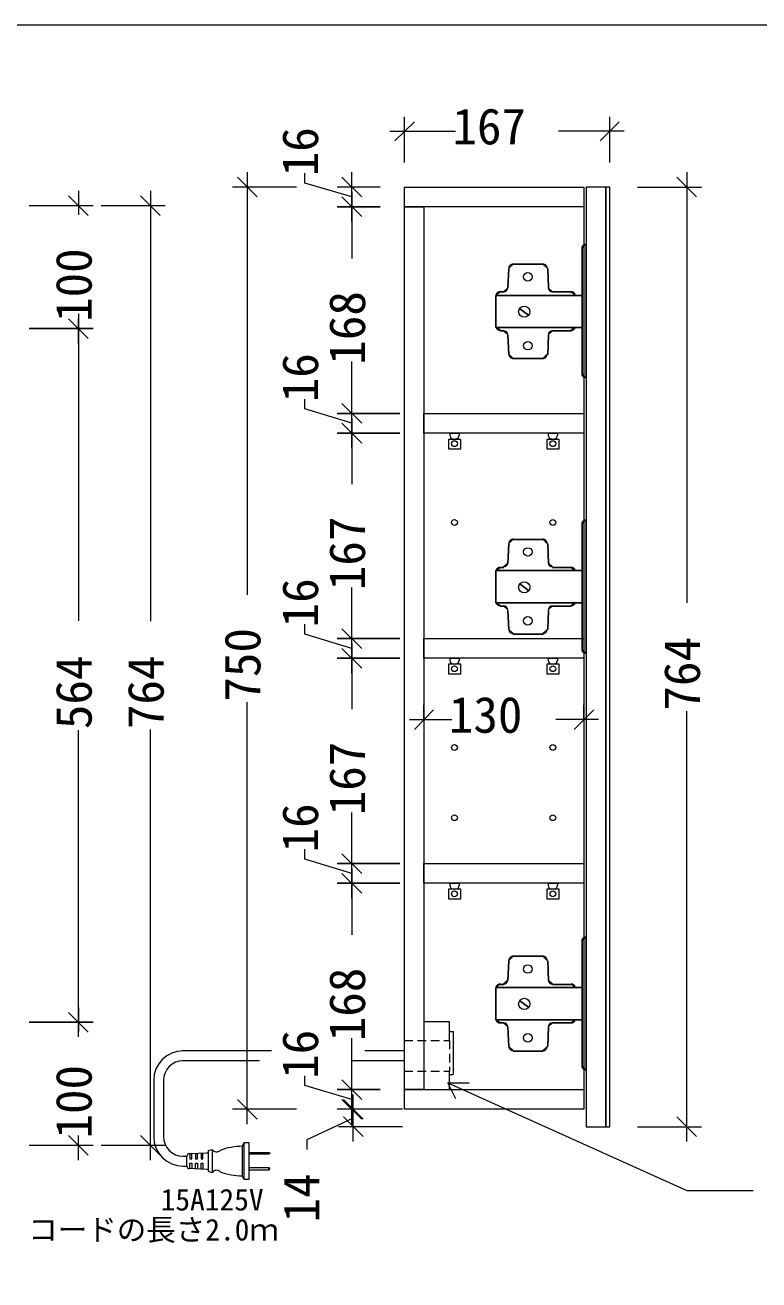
# Model space of a CAD drawing. Units: millimetres, scale not verified. Extents: x -1249 to 1249, y -827 to 827.
# Drawn here: x 151 to 748, y -194 to 827 of the extents above; entities that cross this region are included whole.
import ezdxf
from ezdxf.enums import TextEntityAlignment as Align

# ---------------------------------------------------------------- set-up
doc = ezdxf.new("R2010")
doc.units = ezdxf.units.MM
doc.header["$LTSCALE"] = 6
doc.linetypes.add('DASHED1', pattern=[1.8, 1.2, -0.6])
doc.layers.add('0-0_0', color=8, linetype='Continuous', lineweight=18)
doc.layers.add('0-1', color=7, linetype='Continuous', lineweight=15)
doc.styles.add('ＭＳ ゴシック', font='')
doc.styles.get('ＭＳ ゴシック').set_extended_font_data('MS Gothic')

msp = doc.modelspace()

# ---------------------------------------------------------------- linework, layer by layer
at = {"layer": '0-0_0', "color": 1}
for p, q in [((468.031, 747.939), (452.021, 732.293)), ((460.026, 714.828), (460.026, 751.941)), ((619.031, 732.293), (634.677, 747.939)), ((627.036, 714.828), (627.036, 751.941)), ((448.019, 740.298), (501.506, 740.298)), ((638.68, 740.298), (585.193, 740.298)), ((331.948, 706.823), (331.948, 363.342)), ((417.091, 666.799), (417.091, 706.823)), ((689.62, 706.823), (689.62, 356.793)), ((371.973, 694.816), (319.941, 694.816)), ((339.953, 686.811), (323.944, 702.821)), ((440.014, 694.816), (405.084, 694.816)), ((425.096, 686.811), (409.086, 702.821)), ((649.595, 694.816), (701.627, 694.816)), ((697.625, 686.811), (681.615, 702.821)), ((202.643, 671.728), (186.633, 687.738)), ((194.638, 691.741), (194.638, 672.092)), ((261.224, 671.728), (245.214, 687.738)), ((253.219, 691.741), (253.219, 341.71)), ((417.091, 690.813), (417.091, 636.599)), ((154.614, 679.733), (206.645, 679.733)), ((213.195, 679.733), (265.226, 679.733)), ((194.638, 591.68), (194.638, 342.074)), ((194.638, 567.665), (194.638, 587.314)), ((417.091, 498.697), (417.091, 552.912)), ((417.091, 482.687), (417.091, 522.712)), ((417.091, 506.702), (417.091, 453.215)), ((417.091, 315.677), (417.091, 369.164)), ((417.091, 299.667), (417.091, 339.692)), ((417.091, 323.682), (417.091, 270.195)), ((331.948, -67.1), (331.948, 276.017)), ((483.677, 269.831), (468.031, 253.821)), ((475.672, 261.826), (475.672, 273.834)), ((597.928, 253.821), (613.937, 269.831)), ((605.933, 261.826), (605.933, 273.834)), ((689.62, -81.291), (689.62, 268.74)), ((464.028, 261.826), (498.595, 261.826)), ((617.94, 261.826), (583.01, 261.826)), ((194.638, 3.687), (194.638, 253.293)), ((253.219, -96.373), (253.219, 253.657)), ((417.091, 132.657), (417.091, 186.144)), ((417.091, 116.647), (417.091, 156.672)), ((417.091, 140.662), (417.091, 86.811)), ((194.638, 27.702), (194.638, 8.053)), ((417.091, -51.091), (417.091, 2.76)), ((417.091, -67.1), (417.091, -27.076)), ((323.944, -47.088), (339.953, -63.098)), ((409.086, -47.088), (425.096, -63.098)), ((426.187, -63.098), (410.178, -47.088)), ((418.182, -81.291), (418.182, -43.086)), ((371.973, -55.093), (319.941, -55.093)), ((440.014, -55.093), (405.084, -55.093)), ((458.207, -55.093), (406.175, -55.093)), ((458.207, -69.284), (406.175, -69.284)), ((410.178, -61.279), (426.187, -77.288)), ((649.595, -69.284), (701.627, -69.284)), ((681.615, -61.279), (697.625, -77.288)), ((186.633, -76.361), (202.643, -92.371)), ((194.638, -96.373), (194.638, -76.361)), ((245.214, -76.361), (261.224, -92.371)), ((154.614, -84.366), (206.645, -84.366)), ((213.195, -84.366), (265.226, -84.366))]:
    msp.add_line(p, q, dxfattribs=at)
at = {"layer": '0-0_0'}
for p, q in [((604.113, 644.786), (607.57, 648.242)), ((544.805, 628.776), (548.261, 632.233)), ((572.64, 632.233), (576.096, 628.776)), ((544.073, 612.973), (540.62, 609.673)), ((580.281, 609.673), (576.828, 612.973)), ((534.363, 607.081), (537.709, 609.673)), ((595.563, 609.673), (598.91, 607.081)), ((537.709, 578.382), (534.363, 580.974)), ((540.62, 578.018), (544.073, 574.718)), ((576.828, 574.718), (580.281, 578.018)), ((598.91, 580.974), (595.563, 578.382)), ((548.261, 555.459), (544.805, 558.915)), ((576.096, 558.915), (572.64, 555.459)), ((607.57, 539.813), (604.113, 543.27)), ((604.113, 420.65), (607.57, 424.106)), ((544.805, 405.004), (548.261, 408.461)), ((572.64, 408.461), (576.096, 405.004)), ((544.073, 389.201), (540.62, 385.901)), ((580.281, 385.901), (576.828, 389.201)), ((534.363, 382.945), (537.709, 385.538)), ((595.563, 385.538), (598.91, 382.945)), ((537.709, 354.246), (534.363, 356.838)), ((540.62, 354.246), (544.073, 350.946)), ((576.828, 350.946), (580.281, 354.246)), ((598.91, 356.838), (595.563, 354.246)), ((548.261, 331.687), (544.805, 335.143)), ((576.096, 335.143), (572.64, 331.687)), ((607.57, 315.677), (604.113, 319.134)), ((604.113, 81.535), (607.57, 84.992)), ((544.805, 65.889), (548.261, 69.346)), ((572.64, 69.346), (576.096, 65.889)), ((534.363, 44.194), (537.709, 46.787)), ((544.073, 50.086), (540.62, 46.787)), ((580.281, 46.787), (576.828, 50.086)), ((595.563, 46.787), (598.91, 44.194)), ((537.709, 15.131), (534.363, 17.724)), ((540.62, 15.131), (544.073, 11.832)), ((576.828, 11.832), (580.281, 15.131)), ((598.91, 17.724), (595.563, 15.131)), ((548.261, -7.428), (544.805, -3.971)), ((576.096, -3.971), (572.64, -7.428)), ((607.57, -23.074), (604.113, -19.617))]:
    msp.add_line(p, q, dxfattribs=at)
at = {"layer": '0-0_0', "color": 7, "lineweight": 15}
for p, q in [((501.506, 489.601), (500.05, 489.601)), ((581.554, 489.601), (580.099, 489.601)), ((501.506, 306.944), (500.05, 306.944)), ((581.554, 306.944), (580.099, 306.944)), ((501.506, 123.924), (500.05, 123.924)), ((581.554, 123.924), (580.099, 123.924))]:
    msp.add_line(p, q, dxfattribs=at)
at = {"layer": '0-0_0', "color": 7}
for points in [[(-1249.379, -826.86), (1248.863, -826.86), (1248.863, 826.506), (-1249.379, 826.506)], [(460.026, 678.806), (460.026, 694.816), (605.933, 694.816), (605.933, 678.806)], [(460.026, -55.093), (460.026, 694.816), (605.933, 694.816), (605.933, -55.093)], [(623.762, 694.816), (623.762, -69.284), (627.036, -69.284), (627.036, 694.816), (607.752, 694.816), (607.752, -69.284), (623.762, -69.284)], [(460.026, 678.806), (475.672, 678.806), (475.672, -39.083), (460.026, -39.083)], [(475.672, 494.695), (475.672, 510.704), (605.933, 510.704), (605.933, 494.695)], [(475.672, 311.675), (475.672, 327.684), (605.933, 327.684), (605.933, 311.675)], [(475.672, 128.655), (475.672, 144.664), (605.933, 144.664), (605.933, 128.655)], [(460.026, -55.093), (460.026, -39.083), (605.933, -39.083), (605.933, -55.093)]]:
    msp.add_lwpolyline(points, close=True, dxfattribs=at)
at = {"layer": '0-0_0', "color": 1}
for points in [[(417.091, 686.811), (378.886, 698.091), (378.886, 706.095)], [(425.096, 670.801), (409.086, 686.811), (425.096, 670.801)], [(405.084, 678.806), (440.014, 678.806), (405.084, 678.806)], [(202.643, 571.668), (186.633, 587.677), (202.643, 571.668)], [(206.645, 579.673), (154.614, 579.673), (206.645, 579.673)], [(417.091, 502.699), (378.886, 514.343), (378.886, 522.348)], [(405.084, 510.704), (456.024, 510.704), (405.084, 510.704)], [(425.096, 502.699), (409.086, 518.709), (425.096, 502.699)], [(425.096, 486.69), (409.086, 502.699), (425.096, 486.69)], [(405.084, 494.695), (456.024, 494.695), (405.084, 494.695)], [(417.091, 319.679), (378.886, 331.323), (378.886, 339.328)], [(405.084, 327.684), (456.024, 327.684), (405.084, 327.684)], [(425.096, 319.679), (409.086, 335.689), (425.096, 319.679)], [(409.086, 319.679), (425.096, 303.67), (409.086, 319.679)], [(405.084, 311.675), (456.024, 311.675), (405.084, 311.675)], [(417.091, 136.659), (378.886, 148.303), (378.886, 156.308)], [(405.084, 144.664), (456.024, 144.664), (405.084, 144.664)], [(425.096, 136.659), (409.086, 152.669), (425.096, 136.659)], [(425.096, 120.65), (409.086, 136.659), (425.096, 120.65)], [(405.084, 128.655), (456.024, 128.655), (405.084, 128.655)], [(202.643, 7.69), (186.633, 23.699), (202.643, 7.69)], [(206.645, 15.694), (154.614, 15.694), (206.645, 15.694)], [(417.091, -47.088), (378.886, -35.809), (378.886, -27.804)], [(405.084, -39.083), (440.014, -39.083), (405.084, -39.083)], [(425.096, -47.088), (409.086, -31.079), (425.096, -47.088)], [(418.182, -62.37), (380.341, -79.835), (380.341, -87.84)]]:
    msp.add_lwpolyline(points, dxfattribs=at)
at = {"layer": '0-0_0'}
for points in [[(604.477, 644.604), (604.477, 543.088), (604.477, 644.604)], [(607.752, 539.449), (607.752, 647.878), (607.752, 539.449)], [(544.077, 612.948), (544.805, 628.594), (544.077, 612.948)], [(548.443, 632.233), (572.822, 632.233), (548.443, 632.233)], [(576.46, 628.594), (577.188, 612.948), (576.46, 628.594)], [(537.891, 609.673), (540.802, 609.673), (537.891, 609.673)], [(580.463, 609.673), (595.745, 609.673), (580.463, 609.673)], [(560.814, 590.753), (553.901, 595.847), (560.814, 590.753)], [(537.891, 578.018), (540.802, 578.018), (537.891, 578.018)], [(544.077, 574.743), (544.805, 558.733), (544.077, 574.743)], [(576.46, 558.733), (577.188, 574.743), (576.46, 558.733)], [(580.463, 578.018), (595.745, 578.018), (580.463, 578.018)], [(548.443, 555.459), (572.822, 555.459), (548.443, 555.459)], [(604.477, 420.468), (604.477, 318.952), (604.477, 420.468)], [(607.752, 315.677), (607.752, 424.106), (607.752, 315.677)], [(544.077, 388.812), (544.805, 404.822), (544.077, 388.812)], [(548.443, 408.097), (572.822, 408.097), (548.443, 408.097)], [(576.46, 404.822), (577.188, 388.812), (576.46, 404.822)], [(537.891, 385.538), (540.802, 385.538), (537.891, 385.538)], [(580.463, 385.538), (595.745, 385.538), (580.463, 385.538)], [(560.814, 366.617), (553.901, 372.075), (560.814, 366.617)], [(537.891, 353.882), (540.802, 353.882), (537.891, 353.882)], [(544.077, 350.607), (544.805, 334.961), (544.077, 350.607)], [(576.46, 334.961), (577.188, 350.607), (576.46, 334.961)], [(580.463, 353.882), (595.745, 353.882), (580.463, 353.882)], [(548.443, 331.323), (572.822, 331.323), (548.443, 331.323)], [(607.752, -23.438), (607.752, 84.992), (607.752, -23.438)], [(604.477, 81.353), (604.477, -19.799), (604.477, 81.353)], [(544.077, 49.698), (544.805, 65.707), (544.077, 49.698)], [(548.443, 69.346), (572.822, 69.346), (548.443, 69.346)], [(576.46, 65.707), (577.188, 49.698), (576.46, 65.707)], [(537.891, 46.423), (540.802, 46.423), (537.891, 46.423)], [(580.463, 46.423), (595.745, 46.423), (580.463, 46.423)], [(560.814, 27.866), (553.901, 32.96), (560.814, 27.866)], [(537.891, 15.131), (540.802, 15.131), (537.891, 15.131)], [(544.077, 11.857), (544.805, -4.153), (544.077, 11.857)], [(576.46, -4.153), (577.188, 11.857), (576.46, -4.153)], [(580.463, 15.131), (595.745, 15.131), (580.463, 15.131)], [(548.443, -7.792), (572.822, -7.792), (548.443, -7.792)]]:
    msp.add_lwpolyline(points, dxfattribs=at)
for points in [[(604.477, 606.763), (534.253, 606.763), (534.253, 580.565), (604.477, 580.565), (534.253, 580.565), (534.253, 606.763)], [(604.477, 382.991), (534.253, 382.991), (534.253, 356.793), (604.477, 356.793), (534.253, 356.793), (534.253, 382.991)], [(604.477, 43.876), (534.253, 43.876), (534.253, 17.678), (604.477, 17.678), (534.253, 17.678), (534.253, 43.876)]]:
    msp.add_lwpolyline(points, close=True, dxfattribs=at)
at = {"layer": '0-0_0', "color": 7, "lineweight": 15}
for points in [[(497.139, 492.875), (497.139, 494.695), (504.417, 494.695), (504.417, 492.875)], [(577.188, 492.875), (577.188, 494.695), (584.465, 494.695), (584.465, 492.875)], [(497.139, 309.855), (497.139, 311.675), (504.417, 311.675), (504.417, 309.855)], [(577.188, 309.855), (577.188, 311.675), (584.465, 311.675), (584.465, 309.855)], [(497.139, 126.835), (497.139, 128.655), (504.417, 128.655), (504.417, 126.835)], [(577.188, 126.835), (577.188, 128.655), (584.465, 128.655), (584.465, 126.835)]]:
    msp.add_lwpolyline(points, dxfattribs=at)
for points in [[(495.684, 489.601), (495.684, 481.96), (505.872, 481.96), (505.872, 489.601)], [(575.732, 489.601), (575.732, 481.96), (585.92, 481.96), (585.92, 489.601)], [(495.684, 306.944), (495.684, 298.94), (505.872, 298.94), (505.872, 306.944)], [(575.732, 306.944), (575.732, 298.94), (585.92, 298.94), (585.92, 306.944)], [(495.684, 123.924), (495.684, 115.92), (505.872, 115.92), (505.872, 123.924)], [(575.732, 123.924), (575.732, 115.92), (585.92, 115.92), (585.92, 123.924)]]:
    msp.add_lwpolyline(points, close=True, dxfattribs=at)
at = {"layer": '0-0_0'}
for centre, radius in [((560.269, 621.863), 3.457), ((560.269, 621.863), 3.457), ((557.358, 593.482), 4.548), ((557.358, 593.482), 4.548), ((560.269, 565.829), 3.457), ((560.269, 565.829), 3.457), ((560.269, 398.091), 3.457), ((560.269, 398.091), 3.457), ((557.358, 369.346), 4.548), ((557.358, 369.346), 4.548), ((560.269, 342.057), 3.457), ((560.269, 342.057), 3.457), ((560.269, 58.976), 3.457), ((560.269, 58.976), 3.457), ((557.358, 30.595), 4.548), ((557.358, 30.595), 4.548), ((560.269, 2.942), 3.457), ((560.269, 2.942), 3.457)]:
    msp.add_circle(centre, radius, dxfattribs=at)
at = {"layer": '0-0_0', "color": 7, "lineweight": 15}
for centre in [(500.596, 486.144), (580.645, 486.144), (500.596, 303.124), (580.645, 303.124), (500.596, 120.104), (580.645, 120.104)]:
    msp.add_circle(centre, 2.365, dxfattribs=at)
at = {"layer": '0-0_0', "color": 7}
for centre in [(500.596, 486.144), (580.645, 486.144), (500.596, 422.105), (580.645, 422.105), (500.596, 303.124), (580.645, 303.124), (500.596, 239.085), (580.645, 239.085), (500.596, 181.96), (580.645, 181.96), (500.596, 120.104), (580.645, 120.104)]:
    msp.add_circle(centre, 2.365, dxfattribs=at)
at = {"layer": '0-0_0'}
for centre, start, end in [((607.57, 644.786), 89.99996, 180.00004), ((548.261, 628.776), 89.99996, 180.00004), ((572.64, 628.776), 359.99996, 90.00004), ((540.62, 613.13), 269.99997, 357.39629), ((580.281, 613.13), 182.60371, 270.00003), ((537.709, 606.217), 90, 165.52001), ((595.563, 606.217), 14.47999, 90), ((537.709, 581.838), 194.47999, 270), ((540.62, 574.561), 2.60371, 90.00003), ((580.281, 574.561), 89.99997, 177.39629), ((595.563, 581.838), 270, 345.52001), ((548.261, 558.915), 179.99996, 270.00004), ((572.64, 558.915), 269.99996, 0.00004), ((607.57, 543.27), 179.99996, 270.00004), ((607.57, 420.65), 89.99996, 180.00004), ((548.261, 405.004), 89.99996, 180.00004), ((572.64, 405.004), 359.99996, 90.00004), ((540.62, 389.358), 269.99997, 357.39629), ((580.281, 389.358), 182.60371, 270.00003), ((537.709, 382.081), 90, 165.52001), ((595.563, 382.081), 14.47999, 90), ((537.709, 357.703), 194.47999, 270), ((540.62, 350.789), 2.60371, 90.00003), ((580.281, 350.789), 89.99997, 177.39629), ((595.563, 357.703), 270, 345.52001), ((548.261, 335.143), 179.99996, 270.00004), ((572.64, 335.143), 269.99996, 0.00004), ((607.57, 319.134), 179.99996, 270.00004), ((607.57, 81.535), 89.99996, 180.00004), ((548.261, 65.889), 89.99996, 180.00004), ((572.64, 65.889), 359.99996, 90.00004), ((537.709, 43.33), 90, 165.52001), ((540.62, 50.243), 269.99997, 357.39629), ((580.281, 50.243), 182.60371, 270.00003), ((595.563, 43.33), 14.47999, 90), ((537.709, 18.588), 194.47999, 270), ((540.62, 11.675), 2.60371, 90.00003), ((580.281, 11.675), 89.99997, 177.39629), ((595.563, 18.588), 270, 345.52001), ((548.261, -3.971), 179.99996, 270.00004), ((572.64, -3.971), 269.99996, 0.00004), ((607.57, -19.617), 179.99996, 270.00004)]:
    msp.add_arc(centre, 3.457, start, end, dxfattribs=at)
at = {"layer": '0-0_0', "color": 7, "lineweight": 15}
for centre, start, end in [((499.868, 493.057), 180, 270), ((501.324, 493.057), 270, 360), ((579.917, 493.057), 180, 270), ((581.372, 493.057), 270, 360), ((499.868, 310.037), 180, 270), ((501.324, 310.037), 270, 360), ((579.917, 310.037), 180, 270), ((581.372, 310.037), 270, 360), ((499.868, 127.017), 180, 270), ((501.324, 127.017), 270, 360), ((579.917, 127.017), 180, 270), ((581.372, 127.017), 270, 360)]:
    msp.add_arc(centre, 3.093, start, end, dxfattribs=at)
at = {"layer": '0-1', "lineweight": 18}
for p, q in [((496.672, 15.917), (475.672, 15.917)), ((496.672, 0.917), (496.672, 15.917)), ((496.672, 8.1), (499.672, 8.1)), ((499.672, 8.1), (499.672, -26.9)), ((496.672, -39.083), (496.672, -24.083)), ((496.672, -26.9), (499.672, -26.9))]:
    msp.add_line(p, q, dxfattribs=at)
at = {"layer": '0-1', "color": 4, "linetype": 'DASHED1', "lineweight": 9}
for p, q in [((459.659, 0.917), (496.672, 0.917)), ((496.672, 0.917), (496.672, -24.083)), ((459.659, -24.083), (496.672, -24.083))]:
    msp.add_line(p, q, dxfattribs=at)
at = {"layer": '0-1'}
for p, q in [((351.831, -7.583), (279.092, -7.583)), ((459.845, -7.583), (427.743, -7.583)), ((341.831, -15.583), (279.092, -15.583)), ((459.845, -15.583), (417.743, -15.583)), ((255.848, -31.583), (255.848, -77.305)), ((263.848, -31.583), (263.848, -77.305)), ((495.116, -33.558), (689.587, -121.26)), ((495.116, -33.558), (512.578, -33.558)), ((501.664, -46.655), (495.116, -33.558)), ((284.806, -91.138), (299.411, -90.512)), ((329.392, -82.22), (327.876, -85.22)), ((327.876, -85.22), (327.876, -97.221)), ((349.555, -90.135), (349.555, -91.606)), ((279.848, -93.305), (282.891, -93.305)), ((279.848, -101.305), (282.891, -101.305)), ((327.876, -97.221), (327.876, -109.221)), ((299.411, -103.929), (284.806, -103.303)), ((329.392, -112.221), (327.876, -109.221)), ((349.555, -104.306), (349.555, -102.836)), ((689.587, -121.26), (743.592, -121.26))]:
    msp.add_line(p, q, dxfattribs=at)
at = {"layer": '0-1', "lineweight": 18}
msp.add_lwpolyline([(475.672, 15.917), (475.672, -39.083), (496.672, -39.083)], dxfattribs=at)
at = {"layer": '0-1'}
for points in [[(285.391, -91.113), (285.391, -95.471), (286.891, -95.471), (286.891, -91.049)], [(289.891, -90.92), (289.891, -95.471), (291.391, -95.471), (291.391, -90.856)], [(294.391, -90.727), (294.391, -95.471), (295.891, -95.471), (295.891, -90.663)], [(303.392, -106.771), (300.392, -105.771), (300.392, -97.221), (300.392, -88.67), (303.392, -87.67)], [(303.392, -87.67), (303.392, -97.221), (303.392, -106.771)], [(333.392, -90.135), (349.555, -90.135), (350.393, -90.621), (350.393, -91.12), (349.555, -91.605), (333.392, -91.605)], [(282.891, -101.305), (282.891, -97.221), (282.891, -93.136)], [(285.391, -103.328), (285.391, -98.971), (286.891, -98.971), (286.891, -103.392)], [(289.891, -103.521), (289.891, -98.971), (291.391, -98.971), (291.391, -103.585)], [(294.391, -103.714), (294.391, -98.971), (295.891, -98.971), (295.891, -103.778)], [(333.392, -104.306), (349.555, -104.306), (350.393, -103.821), (350.393, -103.321), (349.555, -102.836), (333.392, -102.836)]]:
    msp.add_lwpolyline(points, dxfattribs=at)
msp.add_lwpolyline([(333.392, -97.221), (333.392, -112.221), (329.392, -112.221), (329.392, -97.221), (329.392, -82.22), (333.392, -82.22)], close=True, dxfattribs=at)
for centre, radius, start, end in [((279.848, -31.583), 24, 90, 180), ((279.848, -31.583), 16, 90, 180), ((279.848, -77.305), 24, 180, 270), ((279.848, -77.305), 16, 180, 270), ((284.891, -93.136), 2, 92.45402, 180), ((299.392, -89.512), 1, 271.12466, 0.56138), ((307.115, -85.348), 4.388, 211.95122, 312.26714), ((327.63, -132.596), 47.376, 89.70287, 111.76006), ((284.891, -101.305), 2, 180, 267.54598), ((299.392, -104.929), 1, 359.43862, 88.87534), ((307.115, -109.093), 4.388, 47.73286, 148.04878), ((327.63, -61.845), 47.376, 248.23994, 270.29713)]:
    msp.add_arc(centre, radius, start, end, dxfattribs=at)

# ---------------------------------------------------------------- texts
at = {"layer": '0-0_0', "color": 7, "style": 'ＭＳ ゴシック'}
for s, height, p in [('167', 29.33, (498.959, 720.726)), ('130', 29.33, (496.048, 242.254)), ('コードの長さ2.0ｍ', 17.6, (153.785, -167.084))]:
    msp.add_text(s, height=height, dxfattribs=at).set_placement(p, align=Align.BOTTOM_LEFT)
for s, p in [('16', (398.458, 703.548)), ('100', (214.21, 585.13)), ('168', (436.663, 550.365)), ('16', (398.458, 519.801)), ('167', (436.663, 366.981)), ('16', (398.458, 336.781)), ('750', (351.52, 276.38)), ('764', (709.192, 269.103)), ('564', (214.21, 254.021)), ('764', (272.791, 254.021)), ('167', (436.663, 183.961)), ('16', (398.458, 153.761)), ('168', (436.663, 0.213)), ('16', (398.458, -30.351)), ('100', (214.21, -78.908)), ('14', (399.473, -147.149))]:
    msp.add_text(s, height=29.33, rotation=90, dxfattribs=at).set_placement(p, align=Align.BOTTOM_LEFT)
at = {"layer": '0-1', "style": 'ＭＳ ゴシック'}
msp.add_text('15A125V', height=17.6, dxfattribs=at).set_placement((261.491, -142.669), align=Align.BOTTOM_LEFT)

doc.saveas('drawing.dxf')
